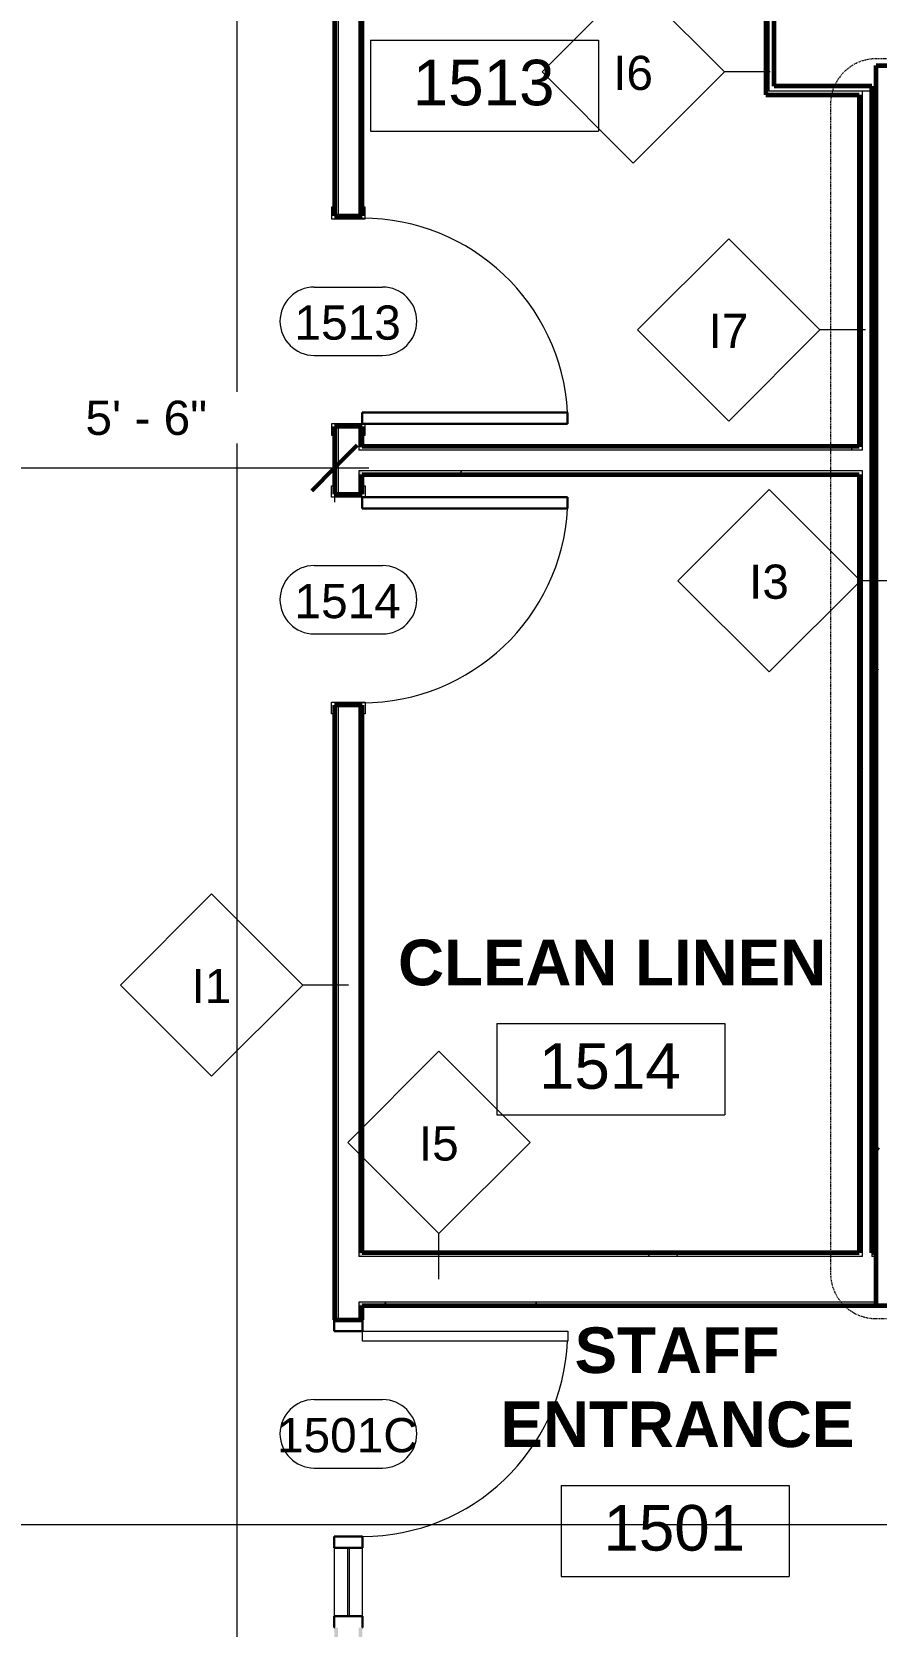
# Model space of a CAD drawing. Header units: inches. Extents: x -1969 to 2015, y -1363 to 1657.
# Drawn here: x -559.9 to -411.8, y -176.6 to 103.2 of the extents above; entities that cross this region are included whole.
import ezdxf

# ---------------------------------------------------------------- set-up
doc = ezdxf.new("R2010")
doc.units = ezdxf.units.IN
doc.header["$MEASUREMENT"] = 0
doc.linetypes.add('Dash Dot 3_16_', pattern=[0.3125, 0.1875, -0.0625, 0, -0.0625])
for name, color, linetype, lineweight in [('A-ANNO-DIMS', 211, 'Continuous', 9), ('A-ANNO-DIMS-64', 211, 'Continuous', 9), ('A-ANNO-SYMB', 150, 'Continuous', 9), ('A-AREA-IDEN', 2, 'Continuous', 9), ('A-DETL-GENF', 92, 'Continuous', 9), ('A-DOOR', 31, 'Continuous', 18), ('A-DOOR-FRAM', 31, 'Continuous', 30), ('A-DOOR-IDEN', 31, 'Continuous', 9), ('A-WALL', 113, 'Continuous', 18), ('A-WALL-IDEN', 211, 'Continuous', 9), ('A-WALL-PATT', 111, 'Continuous', 60), ('G-ANNO-SYMB', 111, 'Continuous', 9), ('I-WALL', 2, 'Continuous', 18)]:
    doc.layers.add(name, color=color, linetype=linetype, lineweight=lineweight)
doc.styles.add('Arial', font='arial.ttf', dxfattribs={"height": 6})
doc.styles.add('Arial_1', font='arial.ttf', dxfattribs={"height": 8})
doc.styles.add('Arial_B', font='arialbd.ttf', dxfattribs={"height": 8})
doc.dimstyles.new('Linear_-_3_32__Arial', dxfattribs={"dimscale": 12, "dimtxt": 6.121556, "dimasz": 0.666667, "dimexe": 0.5, "dimexo": 0.333333, "dimgap": 0.333333, "dimtad": 1, "dimdec": 3, "dimrnd": 0.125, "dimzin": 3, "dimdsep": 46, "dimlunit": 4, "dimtxsty": 'Arial', "dimblk1": 'OBLIQUE', "dimblk2": 'OBLIQUE', "dimsah": 1, "dimcen": 0.09, "dimdle": 0.5, "dimazin": 0, "dimtfac": 1, "dimtdec": 4, "dimtix": 1, "dimtmove": 0, "dimatfit": 3, "dimfxl": 1, "dimtvp": 1, "dimtfill": 1, "dimfrac": 2, "dimtolj": 1, "dimtzin": 0, "dimarcsym": 2})
pattern_1 = [(0, (0, 0), (20.48, 5.12), [0.845, -14.515, 0.845, -14.515, -81.92]), (0, (0, 0), (20.48, 5.12), [-30.72, 0.845, -29.875, 0.845, -14.515, -35.84]), (0, (0, 0), (20.48, 5.12), [-76.8, 0.845, -9.395, 0.845, -24.755]), (120, (7.68, 2.56), (-14.67405, 15.1762), [0.845, -14.515, 0.845, -14.515, -81.92]), (120, (7.68, 2.56), (-14.67405, 15.1762), [-30.72, 0.845, -29.875, 0.845, -14.515, -35.84]), (120, (7.68, 2.56), (-14.67405, 15.1762), [-76.8, 0.845, -9.395, 0.845, -24.755]), (240, (10.24, 12.8), (-5.80595, -20.2962), [0.845, -14.515, 0.845, -14.515, -81.92]), (240, (10.24, 12.8), (-5.80595, -20.2962), [-30.72, 0.845, -29.875, 0.845, -14.515, -35.84]), (240, (10.24, 12.8), (-5.80595, -20.2962), [-76.8, 0.845, -9.395, 0.845, -24.755])]

# ---------------------------------------------------------------- blocks, each defined once
blk = doc.blocks.new('Single-Flush-w-Metal-Frame - 36_ x 84_-V2-GROUND FLOOR')
at = {"layer": 'A-DOOR'}
for p, q in [((-20, 2.94), (-18, 2.94)), ((-20, 2.44), (-20, 2.94)), ((-18, 2.94), (-18, -2.94)), ((18, -2.94), (18, 2.94)), ((18, 2.94), (20, 2.94)), ((20, 2.94), (20, 2.44)), ((-20, -2.94), (-20, -2.44)), ((20, -2.44), (20, -2.94)), ((-18, -2.94), (-20, -2.94)), ((20, -2.94), (18, -2.94))]:
    blk.add_line(p, q, dxfattribs=at)
at = {"layer": 'A-DOOR', "lineweight": 30}
for p, q in [((16, -2.44), (16, -38.45)), ((18, -2.44), (16, -2.44)), ((18, -2.44), (18, -38.45)), ((18, -38.45), (16, -38.45))]:
    blk.add_line(p, q, dxfattribs=at)
at = {"layer": 'A-DOOR', "lineweight": 9}
blk.add_arc((18, -2.44), 36.07, 180, 266.8211, dxfattribs=at)
blk = doc.blocks.new('Single-Flush-w-Metal-Frame - 36_ x 84_-223167-GROUND FLOOR')
at = {"layer": 'A-DOOR', "lineweight": 30}
for p, q in [((16, 2.44), (16, 38.45)), ((18, 38.45), (16, 38.45)), ((18, 2.44), (18, 38.45)), ((18, 2.44), (16, 2.44))]:
    blk.add_line(p, q, dxfattribs=at)
at = {"layer": 'A-DOOR'}
for p, q in [((-18, 2.94), (-20, 2.94)), ((-20, 2.94), (-20, 2.44)), ((-18, -2.94), (-18, 2.94)), ((20, 2.94), (18, 2.94)), ((18, 2.94), (18, -2.94)), ((20, 2.44), (20, 2.94)), ((-20, -2.44), (-20, -2.94)), ((20, -2.94), (20, -2.44)), ((-20, -2.94), (-18, -2.94)), ((18, -2.94), (20, -2.94))]:
    blk.add_line(p, q, dxfattribs=at)
at = {"layer": 'A-DOOR', "lineweight": 9}
blk.add_arc((18, 2.44), 36.07, 93.1789, 180, dxfattribs=at)
blk = doc.blocks.new('Door Single w Side Light - 36_x84_-373727-GROUND FLOOR')
at = {"layer": 'A-DETL-GENF'}
for p, q in [((16.25, -2.5), (18, -2.5)), ((16.25, -38.5), (16.25, -2.5)), ((18, -2.5), (18, -38.5)), ((18, -38.5), (16.25, -38.5))]:
    blk.add_line(p, q, dxfattribs=at)
at = {"layer": 'A-DOOR'}
for p, q in [((-32, -0.125), (-32, 0.125)), ((-32, 0.125), (-20, 0.125)), ((-20, 0.125), (-20, -0.125)), ((-20, -0.125), (-32, -0.125))]:
    blk.add_line(p, q, dxfattribs=at)
at = {"layer": 'A-DOOR', "lineweight": 9}
blk.add_arc((18, -2.5), 36, 180, 267.21369, dxfattribs=at)
at = {"layer": 'A-DOOR-FRAM'}
for p, q in [((-34, 2.4375), (-34, 2.5)), ((-34, 2.5), (-32, 2.5)), ((-32, 2.5), (-32, -2.5)), ((-20, -2.5), (-20, 2.5)), ((-20, 2.5), (-18, 2.5)), ((-18, 2.5), (-18, -2.5)), ((18, -2.5), (18, 2.5)), ((18, 2.5), (20, 2.5)), ((20, 2.5), (20, 2.4375)), ((-34, -2.5), (-34, -2.4375)), ((-32, -2.5), (-34, -2.5)), ((-18, -2.5), (-20, -2.5)), ((20, -2.5), (18, -2.5)), ((20, -2.4375), (20, -2.5))]:
    blk.add_line(p, q, dxfattribs=at)
at = {"layer": 'A-DOOR-FRAM', "lineweight": 9}
for p, q in [((-20, 2.5), (-32, 2.5)), ((-32, -2.5), (-20, -2.5))]:
    blk.add_line(p, q, dxfattribs=at)
blk = doc.blocks.new('Room Tag - Room Tag-84095-GROUND FLOOR')
at = {"layer": 'A-AREA-IDEN'}
for p, q in [((-0.3125, -0.0625), (-0.3125, -0.3125)), ((-0.3125, -0.0625), (0.3125, -0.0625)), ((0.3125, -0.0625), (0.3125, -0.3125)), ((-0.3125, -0.3125), (0.3125, -0.3125))]:
    blk.add_line(p, q, dxfattribs=at)
blk = doc.blocks.new('Door Tag - Door Tag-41184-GROUND FLOOR')
at = {"layer": 'A-DOOR-IDEN'}
for p, q in [((-0.09375, 0.09375), (0.09375, 0.09375)), ((-0.09375, -0.09375), (0.09375, -0.09375))]:
    blk.add_line(p, q, dxfattribs=at)
for centre, start, end in [((-0.09375, 0), 90, 270), ((0.09375, 0), 270, 90)]:
    blk.add_arc(centre, 0.09375, start, end, dxfattribs=at)
blk = doc.blocks.new('DIMBLOCK31-GROUND FLOOR')
at = {"layer": 'A-ANNO-DIMS-64', "lineweight": 50}
for p, q in [((-572.84, 26.68), (-568.84, 30.68)), ((-506.84, 26.68), (-502.84, 30.68)), ((-572.84, 26.68), (-576.84, 22.68)), ((-506.84, 26.68), (-510.84, 22.68))]:
    blk.add_line(p, q, dxfattribs=at)
at = {"layer": 'A-ANNO-DIMS-64'}
for p, q in [((-572.84, 28.34), (-572.84, 20.68)), ((-572.84, 26.68), (-572.84, 28.34)), ((-506.84, 28.34), (-506.84, 20.68)), ((-506.84, 26.68), (-506.84, 28.34)), ((-578.84, 26.68), (-500.84, 26.68))]:
    blk.add_line(p, q, dxfattribs=at)
at = {"layer": 'A-ANNO-DIMS-64', "color": 0, "insert": (-550.53, 38.47), "char_height": 6, "width": 25.654, "attachment_point": 1, "line_spacing_factor": 0.941778, "style": 'Arial', "bg_fill": 3, "box_fill_scale": 1.25, "bg_fill_color": 256, "bg_fill_true_color": 13158600, "bg_fill_transparency": 0}
blk.add_mtext('5\' - 6"', dxfattribs=at)
blk = doc.blocks.new('_Oblique')
at = {"color": 0, "linetype": 'ByBlock', "lineweight": -2}
blk.add_line((-0.5, -0.5), (0.5, 0.5), dxfattribs=at)
blk = doc.blocks.new('Wall Tag - 1_2_-62628-GROUND FLOOR')
at = {"layer": 'A-WALL-IDEN'}
for p, q in [((-0.25, 0), (0, 0.25)), ((0, 0.25), (0.25, 0)), ((-0.25, 0), (0, -0.25)), ((0, -0.25), (0.25, 0))]:
    blk.add_line(p, q, dxfattribs=at)

msp = doc.modelspace()

# ---------------------------------------------------------------- hatches: boundary and pattern name
at = {"layer": 'A-WALL-PATT', "lineweight": 9}
h = msp.add_hatch(dxfattribs=at)
h.set_pattern_fill('FP_1', color=256, style=0, pattern_type=2)
h.set_pattern_definition(pattern_1)
h.paths.add_polyline_path([(-506.2124, -180.3358), (-506.2124, -176.8378), (-506.8374, -176.8378), (-506.8374, -180.3358)])
h.paths.add_polyline_path([(-506.8374, -122.8378), (-506.2124, -122.8378), (-506.2124, -14.9608), (-506.8374, -14.9608), (-506.8374, -60.4383)])
h.paths.add_polyline_path([(-506.8374, 22.0392), (-506.2124, 22.0392), (-506.2124, 33.9142), (-506.8374, 33.9142)])
h.paths.add_polyline_path([(-506.8374, 70.9142), (-506.2124, 70.9142), (-506.2124, 140.7892), (-506.8374, 140.7892)])
h.paths.add_polyline_path([(-506.8374, 177.7892), (-506.2124, 177.7892), (-506.2124, 199.6642), (-506.8374, 199.6642)])
h.paths.add_polyline_path([(-506.8374, 236.6642), (-506.2124, 236.6642), (-506.2124, 294.0392), (-506.8374, 294.0392), (-506.8374, 250.9952)])
h.paths.add_polyline_path([(-506.2124, 331.0392), (-506.2124, 390.5392), (-506.8374, 390.5392), (-506.8374, 331.0392)])
h = msp.add_hatch(dxfattribs=at)
h.set_pattern_fill('FP_1', color=256, style=0, pattern_type=2)
h.set_pattern_definition(pattern_1)
h.paths.add_polyline_path([(-501.9624, -180.3358), (-501.9624, -176.8378), (-502.5874, -176.8378), (-502.5874, -180.3358)])
h.paths.add_polyline_path([(-501.9624, -122.8378), (-501.9624, -119.7108), (-502.5874, -119.7108), (-502.5874, -122.8378)])
h.paths.add_polyline_path([(-501.9624, -111.7108), (-501.9624, -14.9608), (-502.5874, -14.9608), (-502.5874, -111.7108)])
h.paths.add_polyline_path([(-502.5874, 22.0392), (-501.9624, 22.0392), (-501.9624, 26.1642), (-502.5874, 26.1642)])
h.paths.add_polyline_path([(-501.9624, 30.4142), (-501.9624, 33.9142), (-502.5874, 33.9142), (-502.5874, 30.4142)])
h.paths.add_polyline_path([(-501.9624, 70.9142), (-501.9624, 133.0392), (-502.5874, 133.0392), (-502.5874, 70.9142)])
h.paths.add_polyline_path([(-502.5874, 137.2892), (-501.9624, 137.2892), (-501.9624, 140.7892), (-502.5874, 140.7892)])
h.paths.add_polyline_path([(-502.5874, 177.7892), (-501.9624, 177.7892), (-501.9624, 191.9142), (-502.5874, 191.9142)])
h.paths.add_polyline_path([(-501.9624, 196.1642), (-501.9624, 199.6642), (-502.5874, 199.6642), (-502.5874, 196.1642)])
h.paths.add_polyline_path([(-502.5874, 236.6642), (-501.9624, 236.6642), (-501.9624, 286.2892), (-502.5874, 286.2892), (-502.5874, 250.9952)])
h.paths.add_polyline_path([(-501.9624, 290.5392), (-501.9624, 294.0392), (-502.5874, 294.0392), (-502.5874, 290.5392)])
h.paths.add_polyline_path([(-502.5874, 331.0392), (-501.9624, 331.0392), (-501.9624, 372.7892), (-502.5874, 372.7892), (-502.5874, 354.8064)])
h.paths.add_polyline_path([(-501.9624, 376.4142), (-501.9624, 386.9142), (-502.5874, 386.9142), (-502.5874, 376.4142)])
h = msp.add_hatch(dxfattribs=at)
h.set_pattern_fill('FP_1', color=256, style=0, pattern_type=2)
h.set_pattern_definition(pattern_1)
h.paths.add_polyline_path([(-411.8374, -120.3358), (-411.2124, -120.3358), (-411.2124, 97.2892), (-411.8374, 97.2892), (-411.8374, -112.3439)])
h = msp.add_hatch(dxfattribs=at)
h.set_pattern_fill('FP_1', color=256, style=0, pattern_type=2)
h.set_pattern_definition(pattern_1)
h.paths.add_polyline_path([(-414.1831, 92.1642), (-414.1831, 92.7892), (-430.5581, 92.7892), (-430.5581, 92.1642), (-414.8081, 92.1642)])
h = msp.add_hatch(dxfattribs=at)
h.set_pattern_fill('FP_1', color=256, style=0, pattern_type=2)
h.set_pattern_definition(pattern_1)
h.paths.add_polyline_path([(-414.1831, -111.0858), (-414.1831, 26.1642), (-414.8081, 26.1642), (-414.8081, -111.0858)])
h.paths.add_polyline_path([(-414.1831, 30.4142), (-414.1831, 92.1642), (-414.8081, 92.1642), (-414.8081, 30.4142)])
h = msp.add_hatch(dxfattribs=at)
h.set_pattern_fill('FP_1', color=256, style=0, pattern_type=2)
h.set_pattern_definition(pattern_1)
h.paths.add_polyline_path([(-414.8081, 29.7892), (-414.1831, 29.7892), (-414.1831, 30.4142), (-502.5874, 30.4142), (-502.5874, 29.7892), (-455.9722, 29.7892)])
h = msp.add_hatch(dxfattribs=at)
h.set_pattern_fill('FP_1', color=256, style=0, pattern_type=2)
h.set_pattern_definition(pattern_1)
h.paths.add_polyline_path([(-455.9722, 25.5392), (-414.8081, 25.5392), (-414.8081, 26.1642), (-501.9624, 26.1642), (-501.9624, 25.5392)])
h = msp.add_hatch(dxfattribs=at)
h.set_pattern_fill('FP_1', color=256, style=0, pattern_type=2)
h.set_pattern_definition(pattern_1)
h.paths.add_polyline_path([(-411.8374, -111.7108), (-411.8374, -111.0858), (-412.5581, -111.0858), (-412.5581, -111.7108)])
h.paths.add_polyline_path([(-414.1831, -111.7108), (-414.1831, -111.0858), (-501.9624, -111.0858), (-501.9624, -111.7108), (-421.7347, -111.7108)])
h = msp.add_hatch(dxfattribs=at)
h.set_pattern_fill('FP_1', color=256, style=0, pattern_type=2)
h.set_pattern_definition(pattern_1)
h.paths.add_polyline_path([(-501.9624, -120.3358), (-411.8374, -120.3358), (-411.8374, -119.7108), (-501.9624, -119.7108)])

# ---------------------------------------------------------------- linework, layer by layer
at = {"layer": 'A-ANNO-SYMB', "linetype": 'Dash Dot 3_16_'}
for p, q in [((-292.336, 98.4711), (-411.8249, 98.4711)), ((-419.8249, 90.4711), (-419.8249, -114.6172)), ((-411.8249, -122.6172), (-292.336, -122.6172))]:
    msp.add_line(p, q, dxfattribs=at)
for centre, start, end in [((-411.8249, 90.4711), 90, 180), ((-411.8249, -114.6172), 180, 270)]:
    msp.add_arc(centre, 8, start, end, dxfattribs=at)
at = {"layer": 'A-WALL'}
for p, q in [((-506.2124, 140.7892), (-506.2124, 70.9142)), ((-502.5874, 133.0392), (-502.5874, 70.9142)), ((-430.5581, 92.7892), (-430.5581, 110.5392)), ((-412.5581, 92.7892), (-430.5581, 92.7892)), ((-414.1831, 29.7892), (-414.1831, 92.7892)), ((-506.2124, 33.9142), (-506.2124, 22.0392)), ((-502.5874, 33.9142), (-502.5874, 29.7892)), ((-502.5874, 30.4142), (-501.9624, 30.4142)), ((-414.1831, 29.7892), (-502.5874, 29.7892)), ((-414.1831, 30.4142), (-414.8081, 30.4142)), ((-502.5874, 26.1642), (-502.5874, 22.0392)), ((-414.1831, 26.1642), (-502.5874, 26.1642)), ((-414.1831, -111.7108), (-414.1831, 26.1642)), ((-506.2124, -14.9608), (-506.2124, -122.8378)), ((-502.5874, -14.9608), (-502.5874, -111.7108)), ((-414.1831, -111.7108), (-502.5874, -111.7108)), ((-412.5581, -111.0858), (-412.5581, -111.7108)), ((-411.8374, -111.7108), (-412.5581, -111.7108)), ((-411.8374, -119.7108), (-502.5874, -119.7108)), ((-502.5874, -119.7108), (-502.5874, -122.8378))]:
    msp.add_line(p, q, dxfattribs=at)
at = {"layer": 'A-WALL-IDEN'}
for p, q in [((-430.4331, 96.1632), (-438.4331, 96.1632)), ((-413.6831, 50.8899), (-421.6831, 50.8899)), ((-406.5874, 6.8742), (-414.5874, 6.8742)), ((-504.3999, -64.0903), (-512.3999, -64.0903)), ((-488.5179, -115.7108), (-488.5179, -107.7108))]:
    msp.add_line(p, q, dxfattribs=at)
at = {"layer": 'G-ANNO-SYMB'}
for p, q in [((-523.9904, 850.9353), (-523.9904, -395.5448)), ((-923.3546, -158.7257), (964.4889, -158.7257))]:
    msp.add_line(p, q, dxfattribs=at)
at = {"layer": 'I-WALL', "lineweight": 60}
for p, q in [((-506.8374, 140.7892), (-506.8374, 70.9142)), ((-501.9624, 70.9142), (-501.9624, 132.4142)), ((-431.1831, 111.1642), (-431.1831, 92.1642)), ((-429.6831, 93.6642), (-429.6831, 109.6642)), ((-411.8374, 97.2892), (-393.2124, 97.2892)), ((-411.8374, -120.3358), (-411.8374, 97.2892)), ((-412.5581, 93.6642), (-429.6831, 93.6642)), ((-412.5581, -111.0858), (-412.5581, 93.6642)), ((-431.1831, 92.1642), (-414.8081, 92.1642)), ((-414.8081, 92.1642), (-414.8081, 30.4142)), ((-506.8374, 70.9142), (-501.9624, 70.9142)), ((-501.9624, 33.9142), (-506.8374, 33.9142)), ((-506.8374, 33.9142), (-506.8374, 22.0392)), ((-501.9624, 30.4142), (-501.9624, 33.9142)), ((-414.8081, 30.4142), (-501.9624, 30.4142)), ((-501.9624, 22.0392), (-501.9624, 25.5392)), ((-501.9624, 25.5392), (-414.8081, 25.5392)), ((-414.8081, 25.5392), (-414.8081, -111.0858)), ((-506.8374, 22.0392), (-501.9624, 22.0392)), ((-501.9624, -14.9608), (-506.8374, -14.9608)), ((-506.8374, -14.9608), (-506.8374, -122.8378)), ((-501.9624, -111.0858), (-501.9624, -14.9608)), ((-414.8081, -111.0858), (-501.9624, -111.0858)), ((-411.8374, -111.0858), (-412.5581, -111.0858)), ((-506.8374, -122.8378), (-501.9624, -122.8378)), ((-501.9624, -120.3358), (-340.5874, -120.3358)), ((-501.9624, -122.8378), (-501.9624, -120.3358))]:
    msp.add_line(p, q, dxfattribs=at)

# ---------------------------------------------------------------- block references
at = {"layer": 'A-AREA-IDEN', "xscale": 63.99999999999997, "yscale": 63.99999999999997, "zscale": 63.99999999999997}
for p in [(-480.5008, 105.7554), (-458.356, -66.8373), (-447.0588, -147.8832)]:
    msp.add_blockref('Room Tag - Room Tag-84095-GROUND FLOOR', p, dxfattribs=at)
at = {"layer": 'A-DOOR'}
for name, p, rotation in [('Single-Flush-w-Metal-Frame - 36_ x 84_-223167-GROUND FLOOR', (-504.3999, 52.4142), 269.9999999999999), ('Single-Flush-w-Metal-Frame - 36_ x 84_-V2-GROUND FLOOR', (-504.3999, 3.5392), 89.99999999999991), ('Door Single w Side Light - 36_x84_-373727-GROUND FLOOR', (-504.3999, -142.8378), 89.99999999999991)]:
    msp.add_blockref(name, p, dxfattribs=dict(at, rotation=rotation))
at = {"layer": 'A-DOOR-IDEN', "xscale": 63.99999999999997, "yscale": 63.99999999999997, "zscale": 63.99999999999997}
for p in [(-504.3999, 52.4142), (-504.3999, 3.5392), (-504.3999, -142.8378)]:
    msp.add_blockref('Door Tag - Door Tag-41184-GROUND FLOOR', p, dxfattribs=at)
at = {"layer": 'A-WALL-IDEN', "xscale": 63.99999999999997, "yscale": 63.99999999999997, "zscale": 63.99999999999997}
for p in [(-454.4331, 96.1632), (-437.6831, 50.8899), (-430.5874, 6.8742), (-528.3999, -64.0903), (-488.5179, -91.7108)]:
    msp.add_blockref('Wall Tag - 1_2_-62628-GROUND FLOOR', p, dxfattribs=at)

# ---------------------------------------------------------------- texts
at = {"layer": 'A-AREA-IDEN', "lineweight": 20, "char_height": 8, "width": 29.896, "attachment_point": 1, "style": 'Arial_1'}
for s, insert in [('1513', (-493.1064, 98.3047)), ('1514', (-470.9616, -74.288)), ('1501', (-459.6644, -155.334))]:
    msp.add_mtext(s, dxfattribs=dict(at, insert=insert))
at = {"layer": 'A-AREA-IDEN', "char_height": 8, "attachment_point": 1, "style": 'Arial_B'}
for s, insert, width in [('CLEAN LINEN', (-495.6906, -56.1209), 90.294), ('STAFF', (-464.7162, -124.1654), 42.824), ('ENTRANCE', (-477.7162, -137.1654), 74.134)]:
    msp.add_mtext(s, dxfattribs=dict(at, insert=insert, width=width))
at = {"layer": 'A-DOOR-IDEN', "char_height": 6, "attachment_point": 1, "style": 'Arial'}
for s, insert, width in [('1513', (-513.8511, 55.1768), 22.624), ('1514', (-513.8511, 6.3018), 22.624), ('1501C', (-516.9251, -140.0752), 30.098)]:
    msp.add_mtext(s, dxfattribs=dict(at, insert=insert, width=width))
at = {"layer": 'A-WALL-IDEN', "char_height": 6, "width": 8.282, "attachment_point": 1, "style": 'Arial'}
for s, insert in [('I6', (-457.9547, 98.9945)), ('I7', (-441.2047, 53.7212)), ('I3', (-434.109, 9.7055)), ('I1', (-531.9215, -61.259)), ('I5', (-492.0395, -88.8796))]:
    msp.add_mtext(s, dxfattribs=dict(at, insert=insert))

# ---------------------------------------------------------------- next in the draw order: dimensions: what is measured, and where the dimension line sits
at = {"layer": 'A-ANNO-DIMS'}
dim = msp.add_linear_dim(base=(-506.8374, 26.6797), p1=(-572.8374, 32.3365), p2=(-506.8374, 32.3365), dimstyle='Linear_-_3_32__Arial', override={"dimpost": '<>', "dimfxl": 66}, dxfattribs=at)
dim.commit()
dim.dimension.update_dxf_attribs({"geometry": 'DIMBLOCK31-GROUND FLOOR', "text_midpoint": (-539.8374, 33.7431)})

doc.saveas('drawing.dxf')
